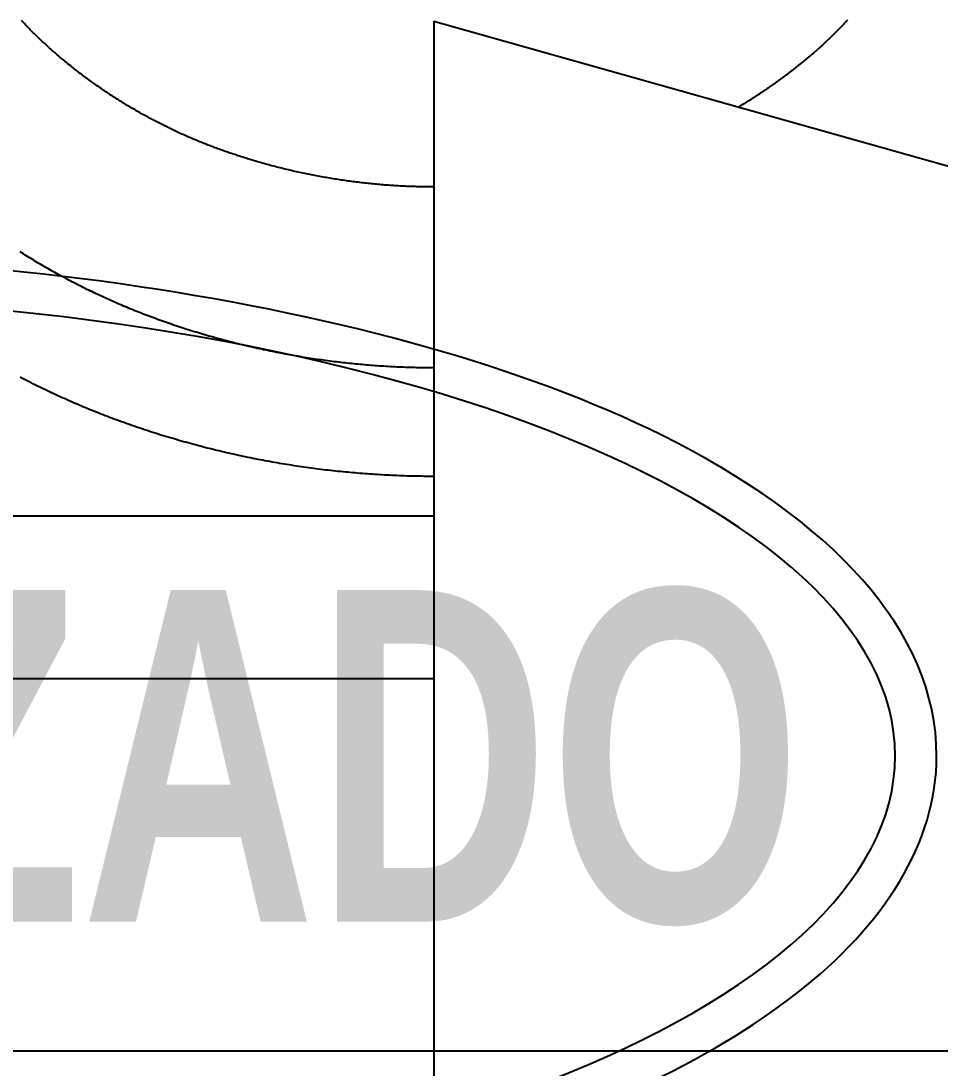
# Model space of a CAD drawing. Header units: millimetres. Extents: x 340 to 1003762, y 22 to 362022.
# Drawn here: x 421.1667 to 421.3885, y 89.6914 to 89.9442 of the extents above; entities that cross this region are included whole.
import ezdxf
from ezdxf.enums import TextEntityAlignment as Align
from ezdxf.xclip import XClip

# ---------------------------------------------------------------- set-up
doc = ezdxf.new("R2010")
doc.units = ezdxf.units.MM
doc.header["$XCLIPFRAME"] = 0
for name, color, linetype in [('LSBB_P_002 - PLANTA 1° NIVEL SALA DE VENTAS$0$A-ACTIVOS REUTILIZADOS', 7, 'Continuous'), ('LSBB_P_002 - PLANTA 1° NIVEL SALA DE VENTAS$0$A-Equipamiento acero inox', 8, 'Continuous'), ('LSBB_P_002 - PLANTA 1° NIVEL SALA DE VENTAS$0$A-TRAS-EQPM', 8, 'Continuous'), ('XREF', 7, 'Continuous')]:
    doc.layers.add(name, color=color, linetype=linetype)
doc.styles.add('LSBB_P_002 - PLANTA 1° NIVEL SALA DE VENTAS$0$ARIAL', font='')
doc.styles.get('LSBB_P_002 - PLANTA 1° NIVEL SALA DE VENTAS$0$ARIAL').set_extended_font_data('Arial', bold=True)

# ---------------------------------------------------------------- blocks, each defined once
blk = doc.blocks.new('LSBB_P_002 - PLANTA 1° NIVEL SALA DE VENTAS$0$A$C6D5A0C58')
at = {"layer": 'LSBB_P_002 - PLANTA 1° NIVEL SALA DE VENTAS$0$A-ACTIVOS REUTILIZADOS', "extrusion": (0, 0, -1)}
blk.add_ellipse((0, 0), major_axis=(0.28547, 0), ratio=0.388575, dxfattribs=at)
at = {"layer": 'LSBB_P_002 - PLANTA 1° NIVEL SALA DE VENTAS$0$A-ACTIVOS REUTILIZADOS'}
blk.add_open_spline([(0.29547, 0), (0.29547, -0.02104), (0.28278, -0.04087), (0.24067, -0.07375), (0.21084, -0.08755), (0.06929, -0.12912), (-0.08926, -0.12717), (-0.24535, -0.07478), (-0.28423, -0.04797), (-0.30273, 0.01896), (-0.27766, 0.05233), (-0.18797, 0.09871), (-0.12179, 0.11431), (0.05236, 0.12627), (0.16304, 0.11016), (0.26978, 0.05723), (0.29547, 0.03028), (0.29547, 0)], degree=3, knots=[0, 0, 0, 0, 0.461791, 0.461791, 0.923583, 0.923583, 2.283227, 2.283227, 3.034626, 3.034626, 3.786024, 3.786024, 4.537423, 4.537423, 5.618495, 5.618495, 6.283185, 6.283185, 6.283185, 6.283185], dxfattribs=at)
at = {"layer": 'LSBB_P_002 - PLANTA 1° NIVEL SALA DE VENTAS$0$A-ACTIVOS REUTILIZADOS', "style": 'LSBB_P_002 - PLANTA 1° NIVEL SALA DE VENTAS$0$ARIAL', "width": 0.7}
blk.add_text('REUTILIZADO', height=0.08, dxfattribs=at).set_placement((0, 0), align=Align.MIDDLE_CENTER)
blk = doc.blocks.new('LSBB_P_002 - PLANTA 1° NIVEL SALA DE VENTAS$0$laminadora')
at = {"layer": 'LSBB_P_002 - PLANTA 1° NIVEL SALA DE VENTAS$0$A-TRAS-EQPM'}
for p, q in [((-175643.37, 30462.806), (-175658.928, 30458.422)), ((-175653.352, 30462.832), (-175653.329, 30462.807)), ((-175653.329, 30462.807), (-175653.306, 30462.783)), ((-175653.306, 30462.783), (-175653.282, 30462.758)), ((-175653.282, 30462.758), (-175653.259, 30462.734)), ((-175653.259, 30462.734), (-175653.236, 30462.709)), ((-175653.236, 30462.709), (-175653.213, 30462.685)), ((-175653.213, 30462.685), (-175653.189, 30462.661)), ((-175653.189, 30462.661), (-175653.166, 30462.636)), ((-175643.37, 30462.806), (-175643.37, 30427.907)), ((-175633.585, 30462.648), (-175633.562, 30462.673)), ((-175633.562, 30462.673), (-175633.538, 30462.697)), ((-175633.538, 30462.697), (-175633.515, 30462.721)), ((-175633.515, 30462.721), (-175633.492, 30462.746)), ((-175633.492, 30462.746), (-175633.469, 30462.77)), ((-175633.469, 30462.77), (-175633.445, 30462.795)), ((-175633.445, 30462.795), (-175633.422, 30462.82)), ((-175653.166, 30462.636), (-175653.142, 30462.612)), ((-175653.142, 30462.612), (-175653.118, 30462.588)), ((-175653.118, 30462.588), (-175653.095, 30462.564)), ((-175653.095, 30462.564), (-175653.071, 30462.54)), ((-175653.071, 30462.54), (-175653.047, 30462.517)), ((-175653.047, 30462.517), (-175653.023, 30462.493)), ((-175653.023, 30462.493), (-175652.999, 30462.469)), ((-175652.999, 30462.469), (-175652.975, 30462.446)), ((-175652.975, 30462.446), (-175652.951, 30462.422)), ((-175652.951, 30462.422), (-175652.926, 30462.399)), ((-175633.849, 30462.387), (-175633.824, 30462.41)), ((-175633.824, 30462.41), (-175633.8, 30462.434)), ((-175633.8, 30462.434), (-175633.776, 30462.457)), ((-175633.776, 30462.457), (-175633.752, 30462.481)), ((-175633.752, 30462.481), (-175633.728, 30462.505)), ((-175633.728, 30462.505), (-175633.704, 30462.528)), ((-175633.704, 30462.528), (-175633.68, 30462.552)), ((-175633.68, 30462.552), (-175633.656, 30462.576)), ((-175633.656, 30462.576), (-175633.632, 30462.6)), ((-175633.632, 30462.6), (-175633.609, 30462.624)), ((-175633.609, 30462.624), (-175633.585, 30462.648)), ((-175652.926, 30462.399), (-175652.902, 30462.375)), ((-175652.902, 30462.375), (-175652.878, 30462.352)), ((-175652.878, 30462.352), (-175652.853, 30462.329)), ((-175652.853, 30462.329), (-175652.829, 30462.306)), ((-175652.829, 30462.306), (-175652.804, 30462.283)), ((-175652.804, 30462.283), (-175652.779, 30462.26)), ((-175652.779, 30462.26), (-175652.754, 30462.237)), ((-175652.754, 30462.237), (-175652.729, 30462.214)), ((-175652.729, 30462.214), (-175652.705, 30462.191)), ((-175652.705, 30462.191), (-175652.68, 30462.169)), ((-175652.68, 30462.169), (-175652.654, 30462.146)), ((-175634.121, 30462.135), (-175634.096, 30462.157)), ((-175634.096, 30462.157), (-175634.071, 30462.18)), ((-175634.071, 30462.18), (-175634.046, 30462.203)), ((-175634.046, 30462.203), (-175634.021, 30462.225)), ((-175634.021, 30462.225), (-175633.996, 30462.248)), ((-175633.996, 30462.248), (-175633.971, 30462.271)), ((-175633.971, 30462.271), (-175633.947, 30462.294)), ((-175633.947, 30462.294), (-175633.922, 30462.317)), ((-175633.922, 30462.317), (-175633.897, 30462.34)), ((-175633.897, 30462.34), (-175633.873, 30462.364)), ((-175633.873, 30462.364), (-175633.849, 30462.387)), ((-175652.654, 30462.146), (-175652.629, 30462.123)), ((-175652.629, 30462.123), (-175652.604, 30462.101)), ((-175652.604, 30462.101), (-175652.579, 30462.079)), ((-175652.579, 30462.079), (-175652.553, 30462.057)), ((-175652.553, 30462.057), (-175652.528, 30462.034)), ((-175652.528, 30462.034), (-175652.502, 30462.012)), ((-175652.502, 30462.012), (-175652.477, 30461.99)), ((-175652.477, 30461.99), (-175652.464, 30461.979)), ((-175652.464, 30461.979), (-175652.451, 30461.968)), ((-175652.451, 30461.968), (-175652.438, 30461.957)), ((-175652.438, 30461.957), (-175652.425, 30461.947)), ((-175652.425, 30461.947), (-175652.413, 30461.936)), ((-175652.413, 30461.936), (-175652.4, 30461.925)), ((-175652.4, 30461.925), (-175652.387, 30461.914)), ((-175652.387, 30461.914), (-175652.374, 30461.903)), ((-175652.374, 30461.903), (-175652.361, 30461.892)), ((-175634.411, 30461.885), (-175634.384, 30461.908)), ((-175634.384, 30461.908), (-175634.356, 30461.931)), ((-175634.356, 30461.931), (-175634.328, 30461.954)), ((-175634.328, 30461.954), (-175634.301, 30461.978)), ((-175634.301, 30461.978), (-175634.273, 30462.001)), ((-175634.273, 30462.001), (-175634.248, 30462.023)), ((-175634.248, 30462.023), (-175634.222, 30462.046)), ((-175634.222, 30462.046), (-175634.197, 30462.068)), ((-175634.197, 30462.068), (-175634.171, 30462.09)), ((-175634.171, 30462.09), (-175634.146, 30462.112)), ((-175634.146, 30462.112), (-175634.121, 30462.135)), ((-175652.361, 30461.892), (-175652.348, 30461.881)), ((-175652.348, 30461.881), (-175652.335, 30461.871)), ((-175652.335, 30461.871), (-175652.322, 30461.86)), ((-175652.322, 30461.86), (-175652.309, 30461.849)), ((-175652.309, 30461.849), (-175652.296, 30461.838)), ((-175652.296, 30461.838), (-175652.283, 30461.828)), ((-175652.283, 30461.828), (-175652.27, 30461.817)), ((-175652.27, 30461.817), (-175652.257, 30461.806)), ((-175652.257, 30461.806), (-175652.244, 30461.796)), ((-175652.244, 30461.796), (-175652.231, 30461.785)), ((-175652.231, 30461.785), (-175652.218, 30461.774)), ((-175652.218, 30461.774), (-175652.205, 30461.764)), ((-175652.205, 30461.764), (-175652.192, 30461.753)), ((-175652.192, 30461.753), (-175652.178, 30461.743)), ((-175652.178, 30461.743), (-175652.165, 30461.732)), ((-175652.165, 30461.732), (-175652.152, 30461.722)), ((-175652.152, 30461.722), (-175652.139, 30461.711)), ((-175652.139, 30461.711), (-175652.126, 30461.701)), ((-175652.126, 30461.701), (-175652.113, 30461.69)), ((-175652.113, 30461.69), (-175652.099, 30461.68)), ((-175652.099, 30461.68), (-175652.086, 30461.669)), ((-175652.086, 30461.669), (-175652.073, 30461.659)), ((-175652.073, 30461.659), (-175652.06, 30461.648)), ((-175634.721, 30461.634), (-175634.693, 30461.657)), ((-175634.693, 30461.657), (-175634.664, 30461.679)), ((-175634.664, 30461.679), (-175634.636, 30461.702)), ((-175634.636, 30461.702), (-175634.608, 30461.724)), ((-175634.608, 30461.724), (-175634.579, 30461.747)), ((-175634.579, 30461.747), (-175634.551, 30461.77)), ((-175634.551, 30461.77), (-175634.523, 30461.792)), ((-175634.523, 30461.792), (-175634.495, 30461.815)), ((-175634.495, 30461.815), (-175634.467, 30461.838)), ((-175634.467, 30461.838), (-175634.439, 30461.861)), ((-175634.439, 30461.861), (-175634.411, 30461.885)), ((-175652.06, 30461.648), (-175652.046, 30461.638)), ((-175652.046, 30461.638), (-175652.033, 30461.627)), ((-175652.033, 30461.627), (-175652.02, 30461.617)), ((-175652.02, 30461.617), (-175652.007, 30461.607)), ((-175652.007, 30461.607), (-175651.993, 30461.596)), ((-175651.993, 30461.596), (-175651.98, 30461.586)), ((-175651.98, 30461.586), (-175651.967, 30461.576)), ((-175651.967, 30461.576), (-175651.953, 30461.566)), ((-175651.953, 30461.566), (-175651.94, 30461.555)), ((-175651.94, 30461.555), (-175651.926, 30461.545)), ((-175651.926, 30461.545), (-175651.913, 30461.535)), ((-175651.913, 30461.535), (-175651.9, 30461.525)), ((-175651.9, 30461.525), (-175651.886, 30461.514)), ((-175651.886, 30461.514), (-175651.873, 30461.504)), ((-175651.873, 30461.504), (-175651.859, 30461.494)), ((-175651.859, 30461.494), (-175651.846, 30461.484)), ((-175651.846, 30461.484), (-175651.832, 30461.474)), ((-175651.832, 30461.474), (-175651.819, 30461.464)), ((-175651.819, 30461.464), (-175651.805, 30461.454)), ((-175651.805, 30461.454), (-175651.792, 30461.444)), ((-175651.792, 30461.444), (-175651.778, 30461.434)), ((-175651.778, 30461.434), (-175651.765, 30461.424)), ((-175651.765, 30461.424), (-175651.751, 30461.414)), ((-175651.751, 30461.414), (-175651.738, 30461.404)), ((-175651.738, 30461.404), (-175651.724, 30461.394)), ((-175635.039, 30461.394), (-175635.009, 30461.416)), ((-175635.009, 30461.416), (-175634.98, 30461.437)), ((-175634.98, 30461.437), (-175634.951, 30461.459)), ((-175634.951, 30461.459), (-175634.922, 30461.48)), ((-175634.922, 30461.48), (-175634.893, 30461.502)), ((-175634.893, 30461.502), (-175634.865, 30461.524)), ((-175634.865, 30461.524), (-175634.836, 30461.546)), ((-175634.836, 30461.546), (-175634.807, 30461.568)), ((-175634.807, 30461.568), (-175634.778, 30461.59)), ((-175634.778, 30461.59), (-175634.75, 30461.612)), ((-175634.75, 30461.612), (-175634.721, 30461.634)), ((-175651.724, 30461.394), (-175651.71, 30461.384)), ((-175651.71, 30461.384), (-175651.697, 30461.374)), ((-175651.697, 30461.374), (-175651.683, 30461.364)), ((-175651.683, 30461.364), (-175651.669, 30461.354)), ((-175651.669, 30461.354), (-175651.656, 30461.344)), ((-175651.656, 30461.344), (-175651.642, 30461.334)), ((-175651.642, 30461.334), (-175651.628, 30461.324)), ((-175651.628, 30461.324), (-175651.615, 30461.315)), ((-175651.615, 30461.315), (-175651.601, 30461.305)), ((-175651.601, 30461.305), (-175651.587, 30461.295)), ((-175651.587, 30461.295), (-175651.574, 30461.285)), ((-175651.574, 30461.285), (-175651.56, 30461.275)), ((-175651.56, 30461.275), (-175651.546, 30461.266)), ((-175651.546, 30461.266), (-175651.532, 30461.256)), ((-175651.532, 30461.256), (-175651.518, 30461.246)), ((-175651.518, 30461.246), (-175651.505, 30461.237)), ((-175651.505, 30461.237), (-175651.491, 30461.227)), ((-175651.491, 30461.227), (-175651.477, 30461.217)), ((-175651.477, 30461.217), (-175651.463, 30461.208)), ((-175651.463, 30461.208), (-175651.449, 30461.198)), ((-175651.449, 30461.198), (-175651.435, 30461.189)), ((-175651.435, 30461.189), (-175651.422, 30461.179)), ((-175651.422, 30461.179), (-175651.408, 30461.169)), ((-175651.408, 30461.169), (-175651.394, 30461.16)), ((-175651.394, 30461.16), (-175651.38, 30461.15)), ((-175651.38, 30461.15), (-175651.366, 30461.141)), ((-175635.423, 30461.123), (-175635.393, 30461.144)), ((-175635.393, 30461.144), (-175635.364, 30461.164)), ((-175635.364, 30461.164), (-175635.334, 30461.185)), ((-175635.334, 30461.185), (-175635.304, 30461.205)), ((-175635.304, 30461.205), (-175635.274, 30461.226)), ((-175635.274, 30461.226), (-175635.245, 30461.247)), ((-175635.245, 30461.247), (-175635.215, 30461.267)), ((-175635.215, 30461.267), (-175635.185, 30461.288)), ((-175635.185, 30461.288), (-175635.156, 30461.309)), ((-175635.156, 30461.309), (-175635.127, 30461.33)), ((-175635.127, 30461.33), (-175635.097, 30461.352)), ((-175635.097, 30461.352), (-175635.068, 30461.373)), ((-175635.068, 30461.373), (-175635.039, 30461.394)), ((-175651.366, 30461.141), (-175651.352, 30461.131)), ((-175651.352, 30461.131), (-175651.338, 30461.122)), ((-175651.338, 30461.122), (-175651.324, 30461.113)), ((-175651.324, 30461.113), (-175651.31, 30461.103)), ((-175651.31, 30461.103), (-175651.296, 30461.094)), ((-175651.296, 30461.094), (-175651.282, 30461.084)), ((-175651.282, 30461.084), (-175651.268, 30461.075)), ((-175651.268, 30461.075), (-175651.254, 30461.066)), ((-175651.254, 30461.066), (-175651.24, 30461.056)), ((-175651.24, 30461.056), (-175651.226, 30461.047)), ((-175651.226, 30461.047), (-175651.212, 30461.038)), ((-175651.212, 30461.038), (-175651.198, 30461.028)), ((-175651.198, 30461.028), (-175651.184, 30461.019)), ((-175651.184, 30461.019), (-175651.17, 30461.01)), ((-175651.17, 30461.01), (-175651.155, 30461.001)), ((-175651.155, 30461.001), (-175651.141, 30460.992)), ((-175651.141, 30460.992), (-175651.127, 30460.982)), ((-175651.127, 30460.982), (-175651.113, 30460.973)), ((-175651.113, 30460.973), (-175651.099, 30460.964)), ((-175651.099, 30460.964), (-175651.085, 30460.955)), ((-175651.085, 30460.955), (-175651.07, 30460.946)), ((-175651.07, 30460.946), (-175651.056, 30460.937)), ((-175651.056, 30460.937), (-175651.042, 30460.928)), ((-175651.042, 30460.928), (-175651.028, 30460.919)), ((-175651.028, 30460.919), (-175651.014, 30460.91)), ((-175651.014, 30460.91), (-175650.999, 30460.901)), ((-175650.999, 30460.901), (-175650.985, 30460.892)), ((-175650.985, 30460.892), (-175650.971, 30460.883)), ((-175635.787, 30460.886), (-175635.757, 30460.906)), ((-175635.757, 30460.906), (-175635.726, 30460.925)), ((-175635.726, 30460.925), (-175635.696, 30460.944)), ((-175635.696, 30460.944), (-175635.665, 30460.964)), ((-175635.665, 30460.964), (-175635.635, 30460.984)), ((-175635.635, 30460.984), (-175635.604, 30461.003)), ((-175635.604, 30461.003), (-175635.574, 30461.023)), ((-175635.574, 30461.023), (-175635.544, 30461.043)), ((-175635.544, 30461.043), (-175635.514, 30461.063)), ((-175635.514, 30461.063), (-175635.483, 30461.083)), ((-175635.483, 30461.083), (-175635.453, 30461.103)), ((-175635.453, 30461.103), (-175635.423, 30461.123)), ((-175650.971, 30460.883), (-175650.957, 30460.874)), ((-175650.957, 30460.874), (-175650.942, 30460.865)), ((-175650.942, 30460.865), (-175650.928, 30460.856)), ((-175650.928, 30460.856), (-175650.914, 30460.847)), ((-175650.914, 30460.847), (-175650.899, 30460.838)), ((-175650.899, 30460.838), (-175650.885, 30460.829)), ((-175650.885, 30460.829), (-175650.871, 30460.821)), ((-175650.871, 30460.821), (-175650.856, 30460.812)), ((-175650.856, 30460.812), (-175650.842, 30460.803)), ((-175650.842, 30460.803), (-175650.827, 30460.794)), ((-175650.827, 30460.794), (-175650.813, 30460.786)), ((-175650.813, 30460.786), (-175650.799, 30460.777)), ((-175650.799, 30460.777), (-175650.784, 30460.768)), ((-175650.784, 30460.768), (-175650.77, 30460.759)), ((-175650.77, 30460.759), (-175650.755, 30460.751)), ((-175650.755, 30460.751), (-175650.741, 30460.742)), ((-175650.741, 30460.742), (-175650.726, 30460.733)), ((-175636.222, 30460.626), (-175636.19, 30460.644)), ((-175636.19, 30460.644), (-175636.159, 30460.662)), ((-175636.159, 30460.662), (-175636.128, 30460.68)), ((-175636.128, 30460.68), (-175636.097, 30460.698)), ((-175636.097, 30460.698), (-175636.065, 30460.717)), ((-175636.065, 30460.717), (-175636.034, 30460.735)), ((-175636.034, 30460.735), (-175636.003, 30460.754)), ((-175636.003, 30460.754), (-175635.972, 30460.772)), ((-175635.972, 30460.772), (-175635.941, 30460.791)), ((-175635.941, 30460.791), (-175635.91, 30460.81)), ((-175635.91, 30460.81), (-175635.879, 30460.829)), ((-175635.879, 30460.829), (-175635.849, 30460.848)), ((-175635.849, 30460.848), (-175635.818, 30460.867)), ((-175635.818, 30460.867), (-175635.787, 30460.886)), ((-175636.667, 30460.383), (-175636.634, 30460.4)), ((-175636.634, 30460.4), (-175636.602, 30460.416)), ((-175636.602, 30460.416), (-175636.57, 30460.433)), ((-175636.57, 30460.433), (-175636.538, 30460.45)), ((-175636.538, 30460.45), (-175636.507, 30460.468)), ((-175636.507, 30460.468), (-175636.475, 30460.485)), ((-175636.475, 30460.485), (-175636.443, 30460.502)), ((-175636.443, 30460.502), (-175636.411, 30460.519)), ((-175636.411, 30460.519), (-175636.38, 30460.537)), ((-175636.38, 30460.537), (-175636.348, 30460.555)), ((-175636.348, 30460.555), (-175636.316, 30460.572)), ((-175636.316, 30460.572), (-175636.285, 30460.59)), ((-175636.285, 30460.59), (-175636.253, 30460.608)), ((-175636.253, 30460.608), (-175636.222, 30460.626)), ((-175637.186, 30460.127), (-175637.153, 30460.143)), ((-175637.153, 30460.143), (-175637.121, 30460.158)), ((-175637.121, 30460.158), (-175637.088, 30460.174)), ((-175637.088, 30460.174), (-175637.055, 30460.189)), ((-175637.055, 30460.189), (-175637.023, 30460.205)), ((-175637.023, 30460.205), (-175636.99, 30460.22)), ((-175636.99, 30460.22), (-175636.957, 30460.236)), ((-175636.957, 30460.236), (-175636.925, 30460.252)), ((-175636.925, 30460.252), (-175636.892, 30460.268)), ((-175636.892, 30460.268), (-175636.86, 30460.284)), ((-175636.86, 30460.284), (-175636.828, 30460.3)), ((-175636.828, 30460.3), (-175636.795, 30460.317)), ((-175636.795, 30460.317), (-175636.763, 30460.333)), ((-175636.763, 30460.333), (-175636.731, 30460.35)), ((-175636.731, 30460.35), (-175636.699, 30460.366)), ((-175636.699, 30460.366), (-175636.667, 30460.383)), ((-175637.784, 30459.869), (-175637.751, 30459.883)), ((-175637.751, 30459.883), (-175637.717, 30459.896)), ((-175637.717, 30459.896), (-175637.684, 30459.91)), ((-175637.684, 30459.91), (-175637.65, 30459.924)), ((-175637.65, 30459.924), (-175637.617, 30459.938)), ((-175637.617, 30459.938), (-175637.583, 30459.952)), ((-175637.583, 30459.952), (-175637.55, 30459.966)), ((-175637.55, 30459.966), (-175637.517, 30459.98)), ((-175637.517, 30459.98), (-175637.483, 30459.994)), ((-175637.483, 30459.994), (-175637.45, 30460.009)), ((-175637.45, 30460.009), (-175637.417, 30460.023)), ((-175637.417, 30460.023), (-175637.384, 30460.038)), ((-175637.384, 30460.038), (-175637.351, 30460.053)), ((-175637.351, 30460.053), (-175637.318, 30460.067)), ((-175637.318, 30460.067), (-175637.285, 30460.082)), ((-175637.285, 30460.082), (-175637.252, 30460.097)), ((-175637.252, 30460.097), (-175637.219, 30460.112)), ((-175637.219, 30460.112), (-175637.186, 30460.127)), ((-175638.45, 30459.622), (-175638.412, 30459.636)), ((-175638.412, 30459.636), (-175638.373, 30459.649)), ((-175638.373, 30459.649), (-175638.335, 30459.662)), ((-175638.335, 30459.662), (-175638.296, 30459.676)), ((-175638.296, 30459.676), (-175638.258, 30459.69)), ((-175638.258, 30459.69), (-175638.224, 30459.702)), ((-175638.224, 30459.702), (-175638.19, 30459.714)), ((-175638.19, 30459.714), (-175638.156, 30459.726)), ((-175638.156, 30459.726), (-175638.122, 30459.739)), ((-175638.122, 30459.739), (-175638.088, 30459.751)), ((-175638.088, 30459.751), (-175638.054, 30459.764)), ((-175638.054, 30459.764), (-175638.02, 30459.777)), ((-175638.02, 30459.777), (-175637.986, 30459.79)), ((-175637.986, 30459.79), (-175637.953, 30459.803)), ((-175637.953, 30459.803), (-175637.919, 30459.816)), ((-175637.919, 30459.816), (-175637.885, 30459.829)), ((-175637.885, 30459.829), (-175637.851, 30459.842)), ((-175637.851, 30459.842), (-175637.818, 30459.856)), ((-175637.818, 30459.856), (-175637.784, 30459.869)), ((-175639.267, 30459.369), (-175639.228, 30459.38)), ((-175639.228, 30459.38), (-175639.189, 30459.391)), ((-175639.189, 30459.391), (-175639.15, 30459.403)), ((-175639.15, 30459.403), (-175639.111, 30459.414)), ((-175639.111, 30459.414), (-175639.071, 30459.425)), ((-175639.071, 30459.425), (-175639.032, 30459.437)), ((-175639.032, 30459.437), (-175638.993, 30459.449)), ((-175638.993, 30459.449), (-175638.954, 30459.46)), ((-175638.954, 30459.46), (-175638.915, 30459.472)), ((-175638.915, 30459.472), (-175638.876, 30459.484)), ((-175638.876, 30459.484), (-175638.838, 30459.496)), ((-175638.838, 30459.496), (-175638.799, 30459.508)), ((-175638.799, 30459.508), (-175638.76, 30459.521)), ((-175638.76, 30459.521), (-175638.721, 30459.533)), ((-175638.721, 30459.533), (-175638.682, 30459.545)), ((-175638.682, 30459.545), (-175638.643, 30459.558)), ((-175638.643, 30459.558), (-175638.605, 30459.571)), ((-175638.605, 30459.571), (-175638.566, 30459.584)), ((-175638.566, 30459.584), (-175638.527, 30459.596)), ((-175638.527, 30459.596), (-175638.489, 30459.609)), ((-175638.489, 30459.609), (-175638.45, 30459.622)), ((-175640.296, 30459.12), (-175640.256, 30459.128)), ((-175640.256, 30459.128), (-175640.216, 30459.136)), ((-175640.216, 30459.136), (-175640.177, 30459.145)), ((-175640.177, 30459.145), (-175640.137, 30459.153)), ((-175640.137, 30459.153), (-175640.097, 30459.162)), ((-175640.097, 30459.162), (-175640.057, 30459.171)), ((-175640.057, 30459.171), (-175640.017, 30459.18)), ((-175640.017, 30459.18), (-175639.978, 30459.189)), ((-175639.978, 30459.189), (-175639.938, 30459.198)), ((-175639.938, 30459.198), (-175639.898, 30459.207)), ((-175639.898, 30459.207), (-175639.859, 30459.216)), ((-175639.859, 30459.216), (-175639.819, 30459.226)), ((-175639.819, 30459.226), (-175639.78, 30459.235)), ((-175639.78, 30459.235), (-175639.74, 30459.245)), ((-175639.74, 30459.245), (-175639.7, 30459.255)), ((-175639.7, 30459.255), (-175639.661, 30459.265)), ((-175639.661, 30459.265), (-175639.621, 30459.275)), ((-175639.621, 30459.275), (-175639.582, 30459.285)), ((-175639.582, 30459.285), (-175639.542, 30459.295)), ((-175639.542, 30459.295), (-175639.503, 30459.305)), ((-175639.503, 30459.305), (-175639.464, 30459.316)), ((-175639.464, 30459.316), (-175639.424, 30459.326)), ((-175639.424, 30459.326), (-175639.385, 30459.337)), ((-175639.385, 30459.337), (-175639.346, 30459.347)), ((-175639.346, 30459.347), (-175639.306, 30459.358)), ((-175639.306, 30459.358), (-175639.267, 30459.369)), ((-175641.987, 30458.868), (-175641.947, 30458.872)), ((-175641.947, 30458.872), (-175641.906, 30458.876)), ((-175641.906, 30458.876), (-175641.866, 30458.88)), ((-175641.866, 30458.88), (-175641.825, 30458.884)), ((-175641.825, 30458.884), (-175641.785, 30458.888)), ((-175641.785, 30458.888), (-175641.744, 30458.893)), ((-175641.744, 30458.893), (-175641.704, 30458.897)), ((-175641.704, 30458.897), (-175641.663, 30458.902)), ((-175641.663, 30458.902), (-175641.623, 30458.906)), ((-175641.623, 30458.906), (-175641.582, 30458.911)), ((-175641.582, 30458.911), (-175641.542, 30458.916)), ((-175641.542, 30458.916), (-175641.502, 30458.921)), ((-175641.502, 30458.921), (-175641.461, 30458.926)), ((-175641.461, 30458.926), (-175641.421, 30458.931)), ((-175641.421, 30458.931), (-175641.38, 30458.936)), ((-175641.38, 30458.936), (-175641.34, 30458.942)), ((-175641.34, 30458.942), (-175641.3, 30458.947)), ((-175641.3, 30458.947), (-175641.259, 30458.953)), ((-175641.259, 30458.953), (-175641.219, 30458.959)), ((-175641.219, 30458.959), (-175641.179, 30458.964)), ((-175641.179, 30458.964), (-175641.138, 30458.97)), ((-175641.138, 30458.97), (-175641.098, 30458.976)), ((-175641.098, 30458.976), (-175641.058, 30458.983)), ((-175641.058, 30458.983), (-175641.017, 30458.989)), ((-175641.017, 30458.989), (-175640.977, 30458.995)), ((-175640.977, 30458.995), (-175640.937, 30459.002)), ((-175640.937, 30459.002), (-175640.897, 30459.008)), ((-175640.897, 30459.008), (-175640.857, 30459.015)), ((-175640.857, 30459.015), (-175640.817, 30459.022)), ((-175640.817, 30459.022), (-175640.776, 30459.029)), ((-175640.776, 30459.029), (-175640.736, 30459.036)), ((-175640.736, 30459.036), (-175640.696, 30459.043)), ((-175640.696, 30459.043), (-175640.656, 30459.05)), ((-175640.656, 30459.05), (-175640.616, 30459.057)), ((-175640.616, 30459.057), (-175640.576, 30459.065)), ((-175640.576, 30459.065), (-175640.536, 30459.072)), ((-175640.536, 30459.072), (-175640.496, 30459.08)), ((-175640.496, 30459.08), (-175640.456, 30459.088)), ((-175640.456, 30459.088), (-175640.416, 30459.095)), ((-175640.416, 30459.095), (-175640.376, 30459.103)), ((-175640.376, 30459.103), (-175640.336, 30459.111)), ((-175640.336, 30459.111), (-175640.296, 30459.12)), ((-175643.37, 30458.805), (-175643.33, 30458.805)), ((-175643.33, 30458.805), (-175643.289, 30458.805)), ((-175643.289, 30458.805), (-175643.248, 30458.805)), ((-175643.248, 30458.805), (-175643.207, 30458.806)), ((-175643.207, 30458.806), (-175643.167, 30458.806)), ((-175643.167, 30458.806), (-175643.126, 30458.807)), ((-175643.126, 30458.807), (-175643.085, 30458.808)), ((-175643.085, 30458.808), (-175643.045, 30458.808)), ((-175643.045, 30458.808), (-175643.004, 30458.809)), ((-175643.004, 30458.809), (-175642.963, 30458.81)), ((-175642.963, 30458.81), (-175642.922, 30458.812)), ((-175642.922, 30458.812), (-175642.882, 30458.813)), ((-175642.882, 30458.813), (-175642.841, 30458.814)), ((-175642.841, 30458.814), (-175642.8, 30458.816)), ((-175642.8, 30458.816), (-175642.76, 30458.817)), ((-175642.76, 30458.817), (-175642.719, 30458.819)), ((-175642.719, 30458.819), (-175642.678, 30458.821)), ((-175642.678, 30458.821), (-175642.638, 30458.823)), ((-175642.638, 30458.823), (-175642.597, 30458.825)), ((-175642.597, 30458.825), (-175642.556, 30458.827)), ((-175642.556, 30458.827), (-175642.515, 30458.829)), ((-175642.515, 30458.829), (-175642.475, 30458.832)), ((-175642.475, 30458.832), (-175642.434, 30458.834)), ((-175642.434, 30458.834), (-175642.394, 30458.837)), ((-175642.394, 30458.837), (-175642.353, 30458.839)), ((-175642.353, 30458.839), (-175642.312, 30458.842)), ((-175642.312, 30458.842), (-175642.272, 30458.845)), ((-175642.272, 30458.845), (-175642.231, 30458.848)), ((-175642.231, 30458.848), (-175642.19, 30458.851)), ((-175642.19, 30458.851), (-175642.15, 30458.854)), ((-175642.15, 30458.854), (-175642.109, 30458.858)), ((-175642.109, 30458.858), (-175642.069, 30458.861)), ((-175642.069, 30458.861), (-175642.028, 30458.865)), ((-175642.028, 30458.865), (-175641.987, 30458.868)), ((-175633.633, 30457.084), (-175633.591, 30457.11)), ((-175633.591, 30457.11), (-175633.549, 30457.135)), ((-175633.549, 30457.135), (-175633.508, 30457.161)), ((-175633.508, 30457.161), (-175633.467, 30457.187)), ((-175633.467, 30457.187), (-175633.426, 30457.213)), ((-175633.426, 30457.213), (-175633.384, 30457.239)), ((-175634.052, 30456.836), (-175634.01, 30456.86)), ((-175634.01, 30456.86), (-175633.967, 30456.885)), ((-175633.967, 30456.885), (-175633.925, 30456.909)), ((-175633.925, 30456.909), (-175633.883, 30456.934)), ((-175633.883, 30456.934), (-175633.841, 30456.958)), ((-175633.841, 30456.958), (-175633.799, 30456.983)), ((-175633.799, 30456.983), (-175633.758, 30457.008)), ((-175633.758, 30457.008), (-175633.716, 30457.033)), ((-175633.716, 30457.033), (-175633.674, 30457.059)), ((-175633.674, 30457.059), (-175633.633, 30457.084)), ((-175634.521, 30456.577), (-175634.478, 30456.6)), ((-175634.478, 30456.6), (-175634.435, 30456.623)), ((-175634.435, 30456.623), (-175634.392, 30456.646)), ((-175634.392, 30456.646), (-175634.35, 30456.669)), ((-175634.35, 30456.669), (-175634.307, 30456.693)), ((-175634.307, 30456.693), (-175634.264, 30456.716)), ((-175634.264, 30456.716), (-175634.222, 30456.74)), ((-175634.222, 30456.74), (-175634.179, 30456.764)), ((-175634.179, 30456.764), (-175634.137, 30456.788)), ((-175634.137, 30456.788), (-175634.094, 30456.812)), ((-175634.094, 30456.812), (-175634.052, 30456.836)), ((-175634.999, 30456.333), (-175634.955, 30456.354)), ((-175634.955, 30456.354), (-175634.911, 30456.376)), ((-175634.911, 30456.376), (-175634.868, 30456.398)), ((-175634.868, 30456.398), (-175634.824, 30456.42)), ((-175634.824, 30456.42), (-175634.781, 30456.442)), ((-175634.781, 30456.442), (-175634.737, 30456.464)), ((-175634.737, 30456.464), (-175634.694, 30456.486)), ((-175634.694, 30456.486), (-175634.651, 30456.509)), ((-175634.651, 30456.509), (-175634.607, 30456.531)), ((-175634.607, 30456.531), (-175634.564, 30456.554)), ((-175634.564, 30456.554), (-175634.521, 30456.577)), ((-175635.528, 30456.084), (-175635.483, 30456.104)), ((-175635.483, 30456.104), (-175635.439, 30456.124)), ((-175635.439, 30456.124), (-175635.395, 30456.145)), ((-175635.395, 30456.145), (-175635.35, 30456.165)), ((-175635.35, 30456.165), (-175635.306, 30456.185)), ((-175635.306, 30456.185), (-175635.262, 30456.206)), ((-175635.262, 30456.206), (-175635.218, 30456.227)), ((-175635.218, 30456.227), (-175635.174, 30456.248)), ((-175635.174, 30456.248), (-175635.13, 30456.269)), ((-175635.13, 30456.269), (-175635.086, 30456.29)), ((-175635.086, 30456.29), (-175635.042, 30456.311)), ((-175635.042, 30456.311), (-175634.999, 30456.333)), ((-175636.11, 30455.835), (-175636.065, 30455.854)), ((-175636.065, 30455.854), (-175636.02, 30455.872)), ((-175636.02, 30455.872), (-175635.975, 30455.891)), ((-175635.975, 30455.891), (-175635.93, 30455.909)), ((-175635.93, 30455.909), (-175635.885, 30455.928)), ((-175635.885, 30455.928), (-175635.84, 30455.947)), ((-175635.84, 30455.947), (-175635.795, 30455.966)), ((-175635.795, 30455.966), (-175635.751, 30455.986)), ((-175635.751, 30455.986), (-175635.706, 30456.005)), ((-175635.706, 30456.005), (-175635.661, 30456.025)), ((-175635.661, 30456.025), (-175635.617, 30456.044)), ((-175635.617, 30456.044), (-175635.572, 30456.064)), ((-175635.572, 30456.064), (-175635.528, 30456.084)), ((-175636.794, 30455.575), (-175636.748, 30455.592)), ((-175636.748, 30455.592), (-175636.702, 30455.608)), ((-175636.702, 30455.608), (-175636.656, 30455.625)), ((-175636.656, 30455.625), (-175636.61, 30455.642)), ((-175636.61, 30455.642), (-175636.565, 30455.659)), ((-175636.565, 30455.659), (-175636.519, 30455.676)), ((-175636.519, 30455.676), (-175636.473, 30455.693)), ((-175636.473, 30455.693), (-175636.428, 30455.71)), ((-175636.428, 30455.71), (-175636.382, 30455.728)), ((-175636.382, 30455.728), (-175636.337, 30455.745)), ((-175636.337, 30455.745), (-175636.291, 30455.763)), ((-175636.291, 30455.763), (-175636.246, 30455.781)), ((-175636.246, 30455.781), (-175636.201, 30455.799)), ((-175636.201, 30455.799), (-175636.156, 30455.817)), ((-175636.156, 30455.817), (-175636.11, 30455.835)), ((-175637.539, 30455.327), (-175637.489, 30455.342)), ((-175637.489, 30455.342), (-175637.439, 30455.358)), ((-175637.439, 30455.358), (-175637.389, 30455.374)), ((-175637.389, 30455.374), (-175637.339, 30455.39)), ((-175637.339, 30455.39), (-175637.289, 30455.406)), ((-175637.289, 30455.406), (-175637.24, 30455.422)), ((-175637.24, 30455.422), (-175637.19, 30455.439)), ((-175637.19, 30455.439), (-175637.14, 30455.456)), ((-175637.14, 30455.456), (-175637.091, 30455.472)), ((-175637.091, 30455.472), (-175637.041, 30455.489)), ((-175637.041, 30455.489), (-175636.991, 30455.506)), ((-175636.991, 30455.506), (-175636.942, 30455.523)), ((-175636.942, 30455.523), (-175636.892, 30455.54)), ((-175636.892, 30455.54), (-175636.843, 30455.558)), ((-175636.843, 30455.558), (-175636.794, 30455.575)), ((-175638.446, 30455.068), (-175638.395, 30455.081)), ((-175638.395, 30455.081), (-175638.345, 30455.094)), ((-175638.345, 30455.094), (-175638.294, 30455.108)), ((-175638.294, 30455.108), (-175638.243, 30455.122)), ((-175638.243, 30455.122), (-175638.193, 30455.135)), ((-175638.193, 30455.135), (-175638.142, 30455.149)), ((-175638.142, 30455.149), (-175638.092, 30455.163)), ((-175638.092, 30455.163), (-175638.041, 30455.177)), ((-175638.041, 30455.177), (-175637.991, 30455.192)), ((-175637.991, 30455.192), (-175637.941, 30455.206)), ((-175637.941, 30455.206), (-175637.89, 30455.221)), ((-175637.89, 30455.221), (-175637.84, 30455.235)), ((-175637.84, 30455.235), (-175637.79, 30455.25)), ((-175637.79, 30455.25), (-175637.74, 30455.265)), ((-175637.74, 30455.265), (-175637.689, 30455.28)), ((-175637.689, 30455.28), (-175637.639, 30455.296)), ((-175637.639, 30455.296), (-175637.589, 30455.311)), ((-175637.589, 30455.311), (-175637.539, 30455.327)), ((-175639.518, 30454.821), (-175639.467, 30454.832)), ((-175639.467, 30454.832), (-175639.416, 30454.842)), ((-175639.416, 30454.842), (-175639.364, 30454.853)), ((-175639.364, 30454.853), (-175639.313, 30454.864)), ((-175639.313, 30454.864), (-175639.262, 30454.875)), ((-175639.262, 30454.875), (-175639.211, 30454.886)), ((-175639.211, 30454.886), (-175639.159, 30454.897)), ((-175639.159, 30454.897), (-175639.108, 30454.908)), ((-175639.108, 30454.908), (-175639.057, 30454.92)), ((-175639.057, 30454.92), (-175639.006, 30454.931)), ((-175639.006, 30454.931), (-175638.955, 30454.943)), ((-175638.955, 30454.943), (-175638.904, 30454.955)), ((-175638.904, 30454.955), (-175638.853, 30454.967)), ((-175638.853, 30454.967), (-175638.802, 30454.979)), ((-175638.802, 30454.979), (-175638.751, 30454.991)), ((-175638.751, 30454.991), (-175638.7, 30455.004)), ((-175638.7, 30455.004), (-175638.649, 30455.016)), ((-175638.649, 30455.016), (-175638.598, 30455.029)), ((-175638.598, 30455.029), (-175638.547, 30455.042)), ((-175638.547, 30455.042), (-175638.497, 30455.055)), ((-175638.497, 30455.055), (-175638.446, 30455.068)), ((-175641.122, 30454.568), (-175641.07, 30454.574)), ((-175641.07, 30454.574), (-175641.018, 30454.58)), ((-175641.018, 30454.58), (-175640.966, 30454.587)), ((-175640.966, 30454.587), (-175640.914, 30454.593)), ((-175640.914, 30454.593), (-175640.862, 30454.6)), ((-175640.862, 30454.6), (-175640.81, 30454.607)), ((-175640.81, 30454.607), (-175640.758, 30454.614)), ((-175640.758, 30454.614), (-175640.706, 30454.621)), ((-175640.706, 30454.621), (-175640.655, 30454.628)), ((-175640.655, 30454.628), (-175640.603, 30454.635)), ((-175640.603, 30454.635), (-175640.551, 30454.643)), ((-175640.551, 30454.643), (-175640.499, 30454.65)), ((-175640.499, 30454.65), (-175640.447, 30454.658)), ((-175640.447, 30454.658), (-175640.395, 30454.666)), ((-175640.395, 30454.666), (-175640.344, 30454.674)), ((-175640.344, 30454.674), (-175640.292, 30454.682)), ((-175640.292, 30454.682), (-175640.24, 30454.691)), ((-175640.24, 30454.691), (-175640.188, 30454.699)), ((-175640.188, 30454.699), (-175640.137, 30454.708)), ((-175640.137, 30454.708), (-175640.085, 30454.716)), ((-175640.085, 30454.716), (-175640.033, 30454.725)), ((-175640.033, 30454.725), (-175639.982, 30454.734)), ((-175639.982, 30454.734), (-175639.93, 30454.743)), ((-175639.93, 30454.743), (-175639.879, 30454.753)), ((-175639.879, 30454.753), (-175639.827, 30454.762)), ((-175639.827, 30454.762), (-175639.775, 30454.772)), ((-175639.775, 30454.772), (-175639.724, 30454.781)), ((-175639.724, 30454.781), (-175639.672, 30454.791)), ((-175639.672, 30454.791), (-175639.621, 30454.801)), ((-175639.621, 30454.801), (-175639.57, 30454.811)), ((-175639.57, 30454.811), (-175639.518, 30454.821)), ((-175643.37, 30454.438), (-175643.318, 30454.438)), ((-175643.318, 30454.438), (-175643.266, 30454.438)), ((-175643.266, 30454.438), (-175643.213, 30454.438)), ((-175643.213, 30454.438), (-175643.161, 30454.439)), ((-175643.161, 30454.439), (-175643.108, 30454.44)), ((-175643.108, 30454.44), (-175643.056, 30454.44)), ((-175643.056, 30454.44), (-175643.004, 30454.441)), ((-175643.004, 30454.441), (-175642.951, 30454.442)), ((-175642.951, 30454.442), (-175642.899, 30454.444)), ((-175642.899, 30454.444), (-175642.846, 30454.445)), ((-175642.846, 30454.445), (-175642.794, 30454.446)), ((-175642.794, 30454.446), (-175642.742, 30454.448)), ((-175642.742, 30454.448), (-175642.689, 30454.45)), ((-175642.689, 30454.45), (-175642.637, 30454.452)), ((-175642.637, 30454.452), (-175642.585, 30454.454)), ((-175642.585, 30454.454), (-175642.532, 30454.456)), ((-175642.532, 30454.456), (-175642.48, 30454.458)), ((-175642.48, 30454.458), (-175642.428, 30454.461)), ((-175642.428, 30454.461), (-175642.375, 30454.463)), ((-175642.375, 30454.463), (-175642.323, 30454.466)), ((-175642.323, 30454.466), (-175642.271, 30454.469)), ((-175642.271, 30454.469), (-175642.218, 30454.472)), ((-175642.218, 30454.472), (-175642.166, 30454.475)), ((-175642.166, 30454.475), (-175642.114, 30454.479)), ((-175642.114, 30454.479), (-175642.061, 30454.482)), ((-175642.061, 30454.482), (-175642.009, 30454.486)), ((-175642.009, 30454.486), (-175641.957, 30454.489)), ((-175641.957, 30454.489), (-175641.905, 30454.493)), ((-175641.905, 30454.493), (-175641.852, 30454.497)), ((-175641.852, 30454.497), (-175641.8, 30454.501)), ((-175641.8, 30454.501), (-175641.748, 30454.506)), ((-175641.748, 30454.506), (-175641.696, 30454.51)), ((-175641.696, 30454.51), (-175641.644, 30454.515)), ((-175641.644, 30454.515), (-175641.591, 30454.519)), ((-175641.591, 30454.519), (-175641.539, 30454.524)), ((-175641.539, 30454.524), (-175641.487, 30454.529)), ((-175641.487, 30454.529), (-175641.435, 30454.534)), ((-175641.435, 30454.534), (-175641.383, 30454.54)), ((-175641.383, 30454.54), (-175641.331, 30454.545)), ((-175641.331, 30454.545), (-175641.278, 30454.551)), ((-175641.278, 30454.551), (-175641.226, 30454.556)), ((-175641.226, 30454.556), (-175641.174, 30454.562)), ((-175641.174, 30454.562), (-175641.122, 30454.568)), ((-175633.692, 30454.056), (-175633.641, 30454.082)), ((-175633.641, 30454.082), (-175633.591, 30454.107)), ((-175633.591, 30454.107), (-175633.541, 30454.133)), ((-175633.541, 30454.133), (-175633.491, 30454.159)), ((-175633.491, 30454.159), (-175633.441, 30454.184)), ((-175633.441, 30454.184), (-175633.391, 30454.211)), ((-175634.198, 30453.811), (-175634.147, 30453.835)), ((-175634.147, 30453.835), (-175634.096, 30453.859)), ((-175634.096, 30453.859), (-175634.045, 30453.883)), ((-175634.045, 30453.883), (-175633.995, 30453.908)), ((-175633.995, 30453.908), (-175633.944, 30453.932)), ((-175633.944, 30453.932), (-175633.893, 30453.957)), ((-175633.893, 30453.957), (-175633.843, 30453.981)), ((-175633.843, 30453.981), (-175633.792, 30454.006)), ((-175633.792, 30454.006), (-175633.742, 30454.031)), ((-175633.742, 30454.031), (-175633.692, 30454.056)), ((-175634.763, 30453.558), (-175634.711, 30453.581)), ((-175634.711, 30453.581), (-175634.659, 30453.603)), ((-175634.659, 30453.603), (-175634.608, 30453.626)), ((-175634.608, 30453.626), (-175634.556, 30453.648)), ((-175634.556, 30453.648), (-175634.505, 30453.671)), ((-175634.505, 30453.671), (-175634.454, 30453.694)), ((-175634.454, 30453.694), (-175634.402, 30453.717)), ((-175634.402, 30453.717), (-175634.351, 30453.74)), ((-175634.351, 30453.74), (-175634.3, 30453.764)), ((-175634.3, 30453.764), (-175634.249, 30453.787)), ((-175634.249, 30453.787), (-175634.198, 30453.811)), ((-175635.388, 30453.303), (-175635.335, 30453.323)), ((-175635.335, 30453.323), (-175635.283, 30453.344)), ((-175635.283, 30453.344), (-175635.231, 30453.365)), ((-175635.231, 30453.365), (-175635.178, 30453.386)), ((-175635.178, 30453.386), (-175635.126, 30453.407)), ((-175635.126, 30453.407), (-175635.074, 30453.428)), ((-175635.074, 30453.428), (-175635.022, 30453.449)), ((-175635.022, 30453.449), (-175634.97, 30453.471)), ((-175634.97, 30453.471), (-175634.918, 30453.492)), ((-175634.918, 30453.492), (-175634.866, 30453.514)), ((-175634.866, 30453.514), (-175634.814, 30453.536)), ((-175634.814, 30453.536), (-175634.763, 30453.558)), ((-175636.083, 30453.048), (-175636.027, 30453.067)), ((-175636.027, 30453.067), (-175635.971, 30453.087)), ((-175635.971, 30453.087), (-175635.915, 30453.107)), ((-175635.915, 30453.107), (-175635.862, 30453.126)), ((-175635.862, 30453.126), (-175635.809, 30453.145)), ((-175635.809, 30453.145), (-175635.756, 30453.164)), ((-175635.756, 30453.164), (-175635.703, 30453.183)), ((-175635.703, 30453.183), (-175635.651, 30453.203)), ((-175635.651, 30453.203), (-175635.598, 30453.223)), ((-175635.598, 30453.223), (-175635.545, 30453.243)), ((-175635.545, 30453.243), (-175635.493, 30453.263)), ((-175635.493, 30453.263), (-175635.44, 30453.283)), ((-175635.44, 30453.283), (-175635.388, 30453.303)), ((-175636.873, 30452.79), (-175636.817, 30452.807)), ((-175636.817, 30452.807), (-175636.76, 30452.825)), ((-175636.76, 30452.825), (-175636.703, 30452.843)), ((-175636.703, 30452.843), (-175636.647, 30452.861)), ((-175636.647, 30452.861), (-175636.59, 30452.879)), ((-175636.59, 30452.879), (-175636.533, 30452.897)), ((-175636.533, 30452.897), (-175636.477, 30452.915)), ((-175636.477, 30452.915), (-175636.421, 30452.934)), ((-175636.421, 30452.934), (-175636.364, 30452.952)), ((-175636.364, 30452.952), (-175636.308, 30452.971)), ((-175636.308, 30452.971), (-175636.252, 30452.99)), ((-175636.252, 30452.99), (-175636.195, 30453.009)), ((-175636.195, 30453.009), (-175636.139, 30453.028)), ((-175636.139, 30453.028), (-175636.083, 30453.048)), ((-175637.73, 30452.547), (-175637.673, 30452.562)), ((-175637.673, 30452.562), (-175637.615, 30452.577)), ((-175637.615, 30452.577), (-175637.558, 30452.592)), ((-175637.558, 30452.592), (-175637.501, 30452.608)), ((-175637.501, 30452.608), (-175637.444, 30452.624)), ((-175637.444, 30452.624), (-175637.386, 30452.64)), ((-175637.386, 30452.64), (-175637.329, 30452.656)), ((-175637.329, 30452.656), (-175637.272, 30452.672)), ((-175637.272, 30452.672), (-175637.215, 30452.688)), ((-175637.215, 30452.688), (-175637.158, 30452.705)), ((-175637.158, 30452.705), (-175637.101, 30452.722)), ((-175637.101, 30452.722), (-175637.044, 30452.738)), ((-175637.044, 30452.738), (-175636.987, 30452.755)), ((-175636.987, 30452.755), (-175636.93, 30452.773)), ((-175636.93, 30452.773), (-175636.873, 30452.79)), ((-175638.828, 30452.288), (-175638.77, 30452.3)), ((-175638.77, 30452.3), (-175638.712, 30452.313)), ((-175638.712, 30452.313), (-175638.654, 30452.325)), ((-175638.654, 30452.325), (-175638.596, 30452.338)), ((-175638.596, 30452.338), (-175638.538, 30452.351)), ((-175638.538, 30452.351), (-175638.48, 30452.364)), ((-175638.48, 30452.364), (-175638.422, 30452.377)), ((-175638.422, 30452.377), (-175638.364, 30452.39)), ((-175638.364, 30452.39), (-175638.307, 30452.404)), ((-175638.307, 30452.404), (-175638.249, 30452.417)), ((-175638.249, 30452.417), (-175638.191, 30452.431)), ((-175638.191, 30452.431), (-175638.133, 30452.445)), ((-175638.133, 30452.445), (-175638.076, 30452.459)), ((-175638.076, 30452.459), (-175638.018, 30452.473)), ((-175638.018, 30452.473), (-175637.96, 30452.488)), ((-175637.96, 30452.488), (-175637.903, 30452.502)), ((-175637.903, 30452.502), (-175637.845, 30452.517)), ((-175637.845, 30452.517), (-175637.788, 30452.532)), ((-175637.788, 30452.532), (-175637.73, 30452.547)), ((-175640.232, 30452.041), (-175640.173, 30452.05)), ((-175640.173, 30452.05), (-175640.114, 30452.058)), ((-175640.114, 30452.058), (-175640.056, 30452.067)), ((-175640.056, 30452.067), (-175639.997, 30452.076)), ((-175639.997, 30452.076), (-175639.938, 30452.085)), ((-175639.938, 30452.085), (-175639.88, 30452.095)), ((-175639.88, 30452.095), (-175639.821, 30452.104)), ((-175639.821, 30452.104), (-175639.762, 30452.114)), ((-175639.762, 30452.114), (-175639.704, 30452.123)), ((-175639.704, 30452.123), (-175639.645, 30452.133)), ((-175639.645, 30452.133), (-175639.587, 30452.143)), ((-175639.587, 30452.143), (-175639.528, 30452.153)), ((-175639.528, 30452.153), (-175639.47, 30452.164)), ((-175639.47, 30452.164), (-175639.411, 30452.174)), ((-175639.411, 30452.174), (-175639.353, 30452.185)), ((-175639.353, 30452.185), (-175639.294, 30452.196)), ((-175639.294, 30452.196), (-175639.236, 30452.207)), ((-175639.236, 30452.207), (-175639.178, 30452.218)), ((-175639.178, 30452.218), (-175639.119, 30452.229)), ((-175639.119, 30452.229), (-175639.061, 30452.241)), ((-175639.061, 30452.241), (-175639.003, 30452.252)), ((-175639.003, 30452.252), (-175638.945, 30452.264)), ((-175638.945, 30452.264), (-175638.887, 30452.276)), ((-175638.887, 30452.276), (-175638.828, 30452.288)), ((-175643.369, 30451.817), (-175643.309, 30451.817)), ((-175643.309, 30451.817), (-175643.25, 30451.818)), ((-175643.25, 30451.818), (-175643.191, 30451.818)), ((-175643.191, 30451.818), (-175643.131, 30451.819)), ((-175643.131, 30451.819), (-175643.072, 30451.82)), ((-175643.072, 30451.82), (-175643.012, 30451.82)), ((-175643.012, 30451.82), (-175642.953, 30451.821)), ((-175642.953, 30451.821), (-175642.894, 30451.823)), ((-175642.894, 30451.823), (-175642.834, 30451.824)), ((-175642.834, 30451.824), (-175642.775, 30451.826)), ((-175642.775, 30451.826), (-175642.716, 30451.827)), ((-175642.716, 30451.827), (-175642.656, 30451.829)), ((-175642.656, 30451.829), (-175642.597, 30451.831)), ((-175642.597, 30451.831), (-175642.538, 30451.833)), ((-175642.538, 30451.833), (-175642.478, 30451.836)), ((-175642.478, 30451.836), (-175642.419, 30451.838)), ((-175642.419, 30451.838), (-175642.36, 30451.841)), ((-175642.36, 30451.841), (-175642.3, 30451.844)), ((-175642.3, 30451.844), (-175642.241, 30451.847)), ((-175642.241, 30451.847), (-175642.182, 30451.85)), ((-175642.182, 30451.85), (-175642.122, 30451.853)), ((-175642.122, 30451.853), (-175642.063, 30451.856)), ((-175642.063, 30451.856), (-175642.004, 30451.86)), ((-175642.004, 30451.86), (-175641.945, 30451.864)), ((-175641.945, 30451.864), (-175641.885, 30451.868)), ((-175641.885, 30451.868), (-175641.826, 30451.872)), ((-175641.826, 30451.872), (-175641.767, 30451.876)), ((-175641.767, 30451.876), (-175641.708, 30451.88)), ((-175641.708, 30451.88), (-175641.648, 30451.885)), ((-175641.648, 30451.885), (-175641.589, 30451.89)), ((-175641.589, 30451.89), (-175641.53, 30451.895)), ((-175641.53, 30451.895), (-175641.471, 30451.9)), ((-175641.471, 30451.9), (-175641.412, 30451.905)), ((-175641.412, 30451.905), (-175641.352, 30451.91)), ((-175641.352, 30451.91), (-175641.293, 30451.916)), ((-175641.293, 30451.916), (-175641.234, 30451.921)), ((-175641.234, 30451.921), (-175641.175, 30451.927)), ((-175641.175, 30451.927), (-175641.116, 30451.933)), ((-175641.116, 30451.933), (-175641.057, 30451.939)), ((-175641.057, 30451.939), (-175640.998, 30451.945)), ((-175640.998, 30451.945), (-175640.939, 30451.952)), ((-175640.939, 30451.952), (-175640.88, 30451.958)), ((-175640.88, 30451.958), (-175640.821, 30451.965)), ((-175640.821, 30451.965), (-175640.762, 30451.972)), ((-175640.762, 30451.972), (-175640.703, 30451.979)), ((-175640.703, 30451.979), (-175640.644, 30451.986)), ((-175640.644, 30451.986), (-175640.585, 30451.994)), ((-175640.585, 30451.994), (-175640.526, 30452.001)), ((-175640.526, 30452.001), (-175640.467, 30452.009)), ((-175640.467, 30452.009), (-175640.408, 30452.017)), ((-175640.408, 30452.017), (-175640.35, 30452.025)), ((-175640.35, 30452.025), (-175640.291, 30452.033)), ((-175640.291, 30452.033), (-175640.232, 30452.041)), ((-175623.292, 30450.867), (-175643.37, 30450.867)), ((-175623.292, 30446.937), (-175643.37, 30446.937))]:
    blk.add_line(p, q, dxfattribs=at)
blk = doc.blocks.new('LSBB_P_002 - PLANTA 1° NIVEL SALA DE VENTAS', base_point=(223.56961, 14.22023))
at = {"layer": 'LSBB_P_002 - PLANTA 1° NIVEL SALA DE VENTAS$0$A-Equipamiento acero inox'}
blk.add_lwpolyline([(835.68948, 304.51565), (837.08948, 304.51565), (837.08948, 305.11565), (835.68948, 305.11565)], close=True, dxfattribs=at)
at = {"layer": 'LSBB_P_002 - PLANTA 1° NIVEL SALA DE VENTAS$0$A-ACTIVOS REUTILIZADOS'}
blk.add_blockref('LSBB_P_002 - PLANTA 1° NIVEL SALA DE VENTAS$0$A$C6D5A0C58', (836.38081, 304.58683), dxfattribs=at)
at = {"layer": 'LSBB_P_002 - PLANTA 1° NIVEL SALA DE VENTAS$0$A-Equipamiento acero inox', "xscale": -0.010000000000578, "yscale": 0.010000000000578, "zscale": 0.010000000000578}
blk.add_blockref('LSBB_P_002 - PLANTA 1° NIVEL SALA DE VENTAS$0$laminadora', (-919.87874, 0.1361), dxfattribs=at)

msp = doc.modelspace()

# ---------------------------------------------------------------- block references
at = {"layer": 'XREF'}
ref = msp.add_blockref('LSBB_P_002 - PLANTA 1° NIVEL SALA DE VENTAS', (-191.71902, -200.59983), dxfattribs=at)
XClip(ref).set_block_clipping_path([(755.454857474, 236.6800249606), (887.3150098981, 333.6713636781)])

doc.saveas('drawing.dxf')
